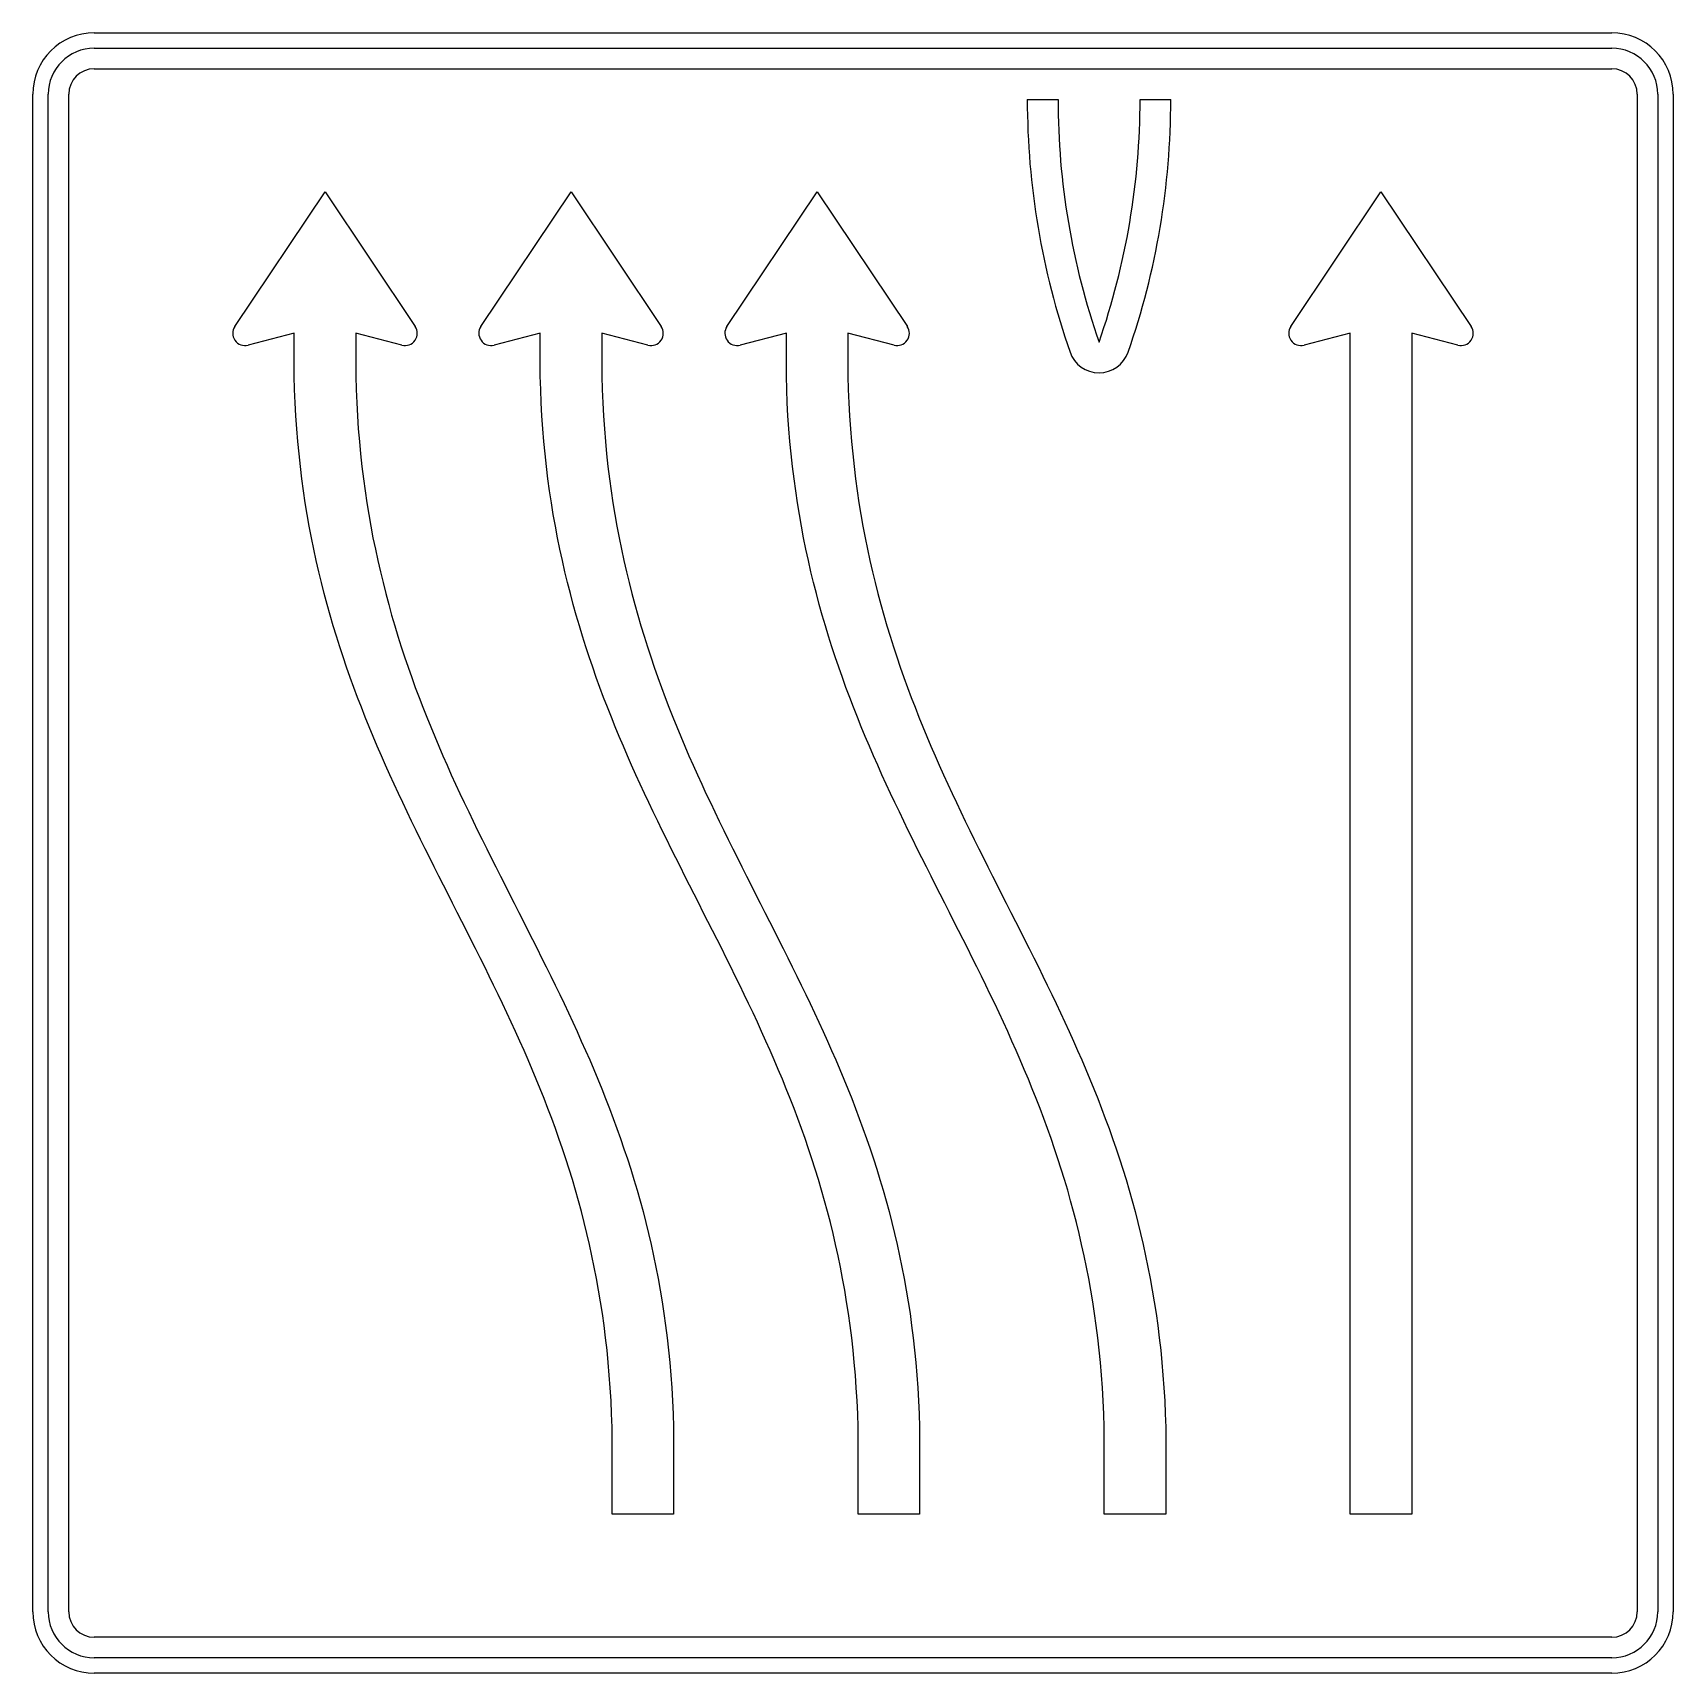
# Model space of a CAD drawing. Extents: x 0 to 1600, y 0 to 1600.
import ezdxf

# ---------------------------------------------------------------- set-up
doc = ezdxf.new("R2010")
doc.units = 0
doc.header["$LTSCALE"] = 25
doc.linetypes.add('AUSGEZOGEN', pattern=[0])
doc.layers.get('0').update_dxf_attribs({"linetype": 'AUSGEZOGEN'})

msp = doc.modelspace()

# ---------------------------------------------------------------- linework, layer by layer
for p, q in [((60, 1600), (1540, 1600)), ((60, 1585), (1540, 1585)), ((60, 1565), (1540, 1565)), ((0, 60), (0, 1540)), ((15, 60), (15, 1540)), ((35, 60), (35, 1540)), ((1565, 1540), (1565, 60)), ((1585, 1540), (1585, 60)), ((1600, 1540), (1600, 60)), ((970, 1535), (1000, 1535)), ((1080, 1535), (1110, 1535)), ((197, 1313.7), (285, 1445)), ((285, 1445), (373, 1313.7)), ((437, 1313.7), (525, 1445)), ((525, 1445), (613, 1313.7)), ((677, 1313.7), (765, 1445)), ((765, 1445), (853, 1313.7)), ((1227, 1313.7), (1315, 1445)), ((1315, 1445), (1403, 1313.7)), ((255, 1307), (210, 1295.4)), ((255, 1265), (255, 1307)), ((360, 1295.4), (315, 1307)), ((315, 1307), (315, 1265)), ((495, 1307), (450, 1295.4)), ((495, 1265), (495, 1307)), ((600, 1295.4), (555, 1307)), ((555, 1307), (555, 1265)), ((735, 1307), (690, 1295.4)), ((735, 1265), (735, 1307)), ((840, 1295.4), (795, 1307)), ((795, 1307), (795, 1265)), ((1040, 1298.4), (1040, 1298.4)), ((1285, 1307), (1240, 1295.4)), ((1285, 155), (1285, 1307)), ((1390, 1295.4), (1345, 1307)), ((1345, 1307), (1345, 155)), ((1011.7, 1288.5), (1011.7, 1288.5)), ((1068.3, 1288.5), (1068.3, 1288.5)), ((255.4, 1252), (255, 1265)), ((315, 1265), (315.4, 1252)), ((495.4, 1252), (495, 1265)), ((555, 1265), (555.4, 1252)), ((735.4, 1252), (735, 1265)), ((795, 1265), (795.4, 1252)), ((255.9, 1239.1), (255.4, 1252)), ((315.4, 1252), (315.9, 1239.1)), ((495.9, 1239.1), (495.4, 1252)), ((555.4, 1252), (555.9, 1239.1)), ((735.9, 1239.1), (735.4, 1252)), ((795.4, 1252), (795.9, 1239.1)), ((256.6, 1226.4), (255.9, 1239.1)), ((315.9, 1239.1), (316.6, 1226.4)), ((496.6, 1226.4), (495.9, 1239.1)), ((555.9, 1239.1), (556.6, 1226.4)), ((736.6, 1226.4), (735.9, 1239.1)), ((795.9, 1239.1), (796.6, 1226.4)), ((257.5, 1213.8), (256.6, 1226.4)), ((316.6, 1226.4), (317.5, 1213.8)), ((497.5, 1213.8), (496.6, 1226.4)), ((556.6, 1226.4), (557.5, 1213.8)), ((737.5, 1213.8), (736.6, 1226.4)), ((796.6, 1226.4), (797.5, 1213.8)), ((258.5, 1201.4), (257.5, 1213.8)), ((259.7, 1189.2), (258.5, 1201.4)), ((317.5, 1213.8), (318.5, 1201.4)), ((318.5, 1201.4), (319.7, 1189.2)), ((498.5, 1201.4), (497.5, 1213.8)), ((499.7, 1189.2), (498.5, 1201.4)), ((557.5, 1213.8), (558.5, 1201.4)), ((558.5, 1201.4), (559.7, 1189.2)), ((738.5, 1201.4), (737.5, 1213.8)), ((739.7, 1189.2), (738.5, 1201.4)), ((797.5, 1213.8), (798.5, 1201.4)), ((798.5, 1201.4), (799.7, 1189.2)), ((261, 1177.1), (259.7, 1189.2)), ((319.7, 1189.2), (321, 1177.1)), ((501, 1177.1), (499.7, 1189.2)), ((559.7, 1189.2), (561, 1177.1)), ((741, 1177.1), (739.7, 1189.2)), ((799.7, 1189.2), (801, 1177.1)), ((262.5, 1165.1), (261, 1177.1)), ((321, 1177.1), (322.5, 1165.1)), ((502.5, 1165.1), (501, 1177.1)), ((561, 1177.1), (562.5, 1165.1)), ((742.5, 1165.1), (741, 1177.1)), ((801, 1177.1), (802.5, 1165.1)), ((264.1, 1153.3), (262.5, 1165.1)), ((265.8, 1141.7), (264.1, 1153.3)), ((322.5, 1165.1), (324.1, 1153.3)), ((324.1, 1153.3), (325.8, 1141.7)), ((504.1, 1153.3), (502.5, 1165.1)), ((505.8, 1141.7), (504.1, 1153.3)), ((562.5, 1165.1), (564.1, 1153.3)), ((564.1, 1153.3), (565.8, 1141.7)), ((744.1, 1153.3), (742.5, 1165.1)), ((745.8, 1141.7), (744.1, 1153.3)), ((802.5, 1165.1), (804.1, 1153.3)), ((804.1, 1153.3), (805.8, 1141.7)), ((267.7, 1130.1), (265.8, 1141.7)), ((325.8, 1141.7), (327.7, 1130.1)), ((507.7, 1130.1), (505.8, 1141.7)), ((565.8, 1141.7), (567.7, 1130.1)), ((747.7, 1130.1), (745.8, 1141.7)), ((805.8, 1141.7), (807.7, 1130.1)), ((269.7, 1118.8), (267.7, 1130.1)), ((327.7, 1130.1), (329.7, 1118.7)), ((509.7, 1118.8), (507.7, 1130.1)), ((567.7, 1130.1), (569.7, 1118.7)), ((749.7, 1118.8), (747.7, 1130.1)), ((807.7, 1130.1), (809.7, 1118.7)), ((271.8, 1107.5), (269.7, 1118.8)), ((274.1, 1096.3), (271.8, 1107.5)), ((329.7, 1118.7), (331.8, 1107.5)), ((331.8, 1107.5), (334.1, 1096.3)), ((511.8, 1107.5), (509.7, 1118.8)), ((514.1, 1096.3), (511.8, 1107.5)), ((569.7, 1118.7), (571.8, 1107.5)), ((571.8, 1107.5), (574.1, 1096.3)), ((751.8, 1107.5), (749.7, 1118.8)), ((754.1, 1096.3), (751.8, 1107.5)), ((809.7, 1118.7), (811.8, 1107.5)), ((811.8, 1107.5), (814.1, 1096.3)), ((276.5, 1085.3), (274.1, 1096.3)), ((334.1, 1096.3), (336.5, 1085.3)), ((516.5, 1085.3), (514.1, 1096.3)), ((574.1, 1096.3), (576.5, 1085.3)), ((756.5, 1085.3), (754.1, 1096.3)), ((814.1, 1096.3), (816.5, 1085.3)), ((279, 1074.4), (276.5, 1085.3)), ((281.6, 1063.7), (279, 1074.4)), ((336.5, 1085.3), (339, 1074.4)), ((339, 1074.4), (341.6, 1063.7)), ((519, 1074.4), (516.5, 1085.3)), ((521.6, 1063.7), (519, 1074.4)), ((576.5, 1085.3), (579, 1074.4)), ((579, 1074.4), (581.6, 1063.7)), ((759, 1074.4), (756.5, 1085.3)), ((761.6, 1063.7), (759, 1074.4)), ((816.5, 1085.3), (819, 1074.4)), ((819, 1074.4), (821.6, 1063.7)), ((284.3, 1053), (281.6, 1063.7)), ((341.6, 1063.7), (344.3, 1053)), ((524.3, 1053), (521.6, 1063.7)), ((581.6, 1063.7), (584.3, 1053)), ((764.3, 1053), (761.6, 1063.7)), ((821.6, 1063.7), (824.3, 1053)), ((287.1, 1042.4), (284.3, 1053)), ((290, 1032), (287.1, 1042.4)), ((344.3, 1053), (347.1, 1042.4)), ((347.1, 1042.4), (350, 1032)), ((527.1, 1042.4), (524.3, 1053)), ((530, 1032), (527.1, 1042.4)), ((584.3, 1053), (587.1, 1042.4)), ((587.1, 1042.4), (590, 1032)), ((767.1, 1042.4), (764.3, 1053)), ((770, 1032), (767.1, 1042.4)), ((824.3, 1053), (827.1, 1042.4)), ((827.1, 1042.4), (830, 1032)), ((293.1, 1021.6), (290, 1032)), ((350, 1032), (353.1, 1021.6)), ((533.1, 1021.6), (530, 1032)), ((590, 1032), (593.1, 1021.6)), ((773.1, 1021.6), (770, 1032)), ((830, 1032), (833.1, 1021.6)), ((296.2, 1011.4), (293.1, 1021.6)), ((299.4, 1001.2), (296.2, 1011.4)), ((353.1, 1021.6), (356.2, 1011.4)), ((356.2, 1011.4), (359.4, 1001.2)), ((536.2, 1011.4), (533.1, 1021.6)), ((539.4, 1001.2), (536.2, 1011.4)), ((593.1, 1021.6), (596.2, 1011.4)), ((596.2, 1011.4), (599.4, 1001.2)), ((776.2, 1011.4), (773.1, 1021.6)), ((779.4, 1001.2), (776.2, 1011.4)), ((833.1, 1021.6), (836.2, 1011.4)), ((836.2, 1011.4), (839.4, 1001.2)), ((302.7, 991.2), (299.4, 1001.2)), ((359.4, 1001.2), (362.7, 991.2)), ((542.7, 991.2), (539.4, 1001.2)), ((599.4, 1001.2), (602.7, 991.2)), ((782.7, 991.2), (779.4, 1001.2)), ((839.4, 1001.2), (842.7, 991.2)), ((306.1, 981.2), (302.7, 991.2)), ((309.6, 971.3), (306.1, 981.2)), ((362.7, 991.2), (366.1, 981.2)), ((366.1, 981.2), (369.6, 971.3)), ((546.1, 981.2), (542.7, 991.2)), ((549.6, 971.3), (546.1, 981.2)), ((602.7, 991.2), (606.1, 981.2)), ((606.1, 981.2), (609.6, 971.3)), ((786.1, 981.2), (782.7, 991.2)), ((789.6, 971.3), (786.1, 981.2)), ((842.7, 991.2), (846.1, 981.2)), ((846.1, 981.2), (849.6, 971.3)), ((313.1, 961.5), (309.6, 971.3)), ((316.8, 951.8), (313.1, 961.5)), ((369.6, 971.3), (373.1, 961.5)), ((373.1, 961.5), (376.8, 951.8)), ((553.1, 961.5), (549.6, 971.3)), ((556.8, 951.8), (553.1, 961.5)), ((609.6, 971.3), (613.1, 961.5)), ((613.1, 961.5), (616.8, 951.8)), ((793.1, 961.5), (789.6, 971.3)), ((796.8, 951.8), (793.1, 961.5)), ((849.6, 971.3), (853.1, 961.5)), ((853.1, 961.5), (856.8, 951.8)), ((320.5, 942.1), (316.8, 951.8)), ((376.8, 951.8), (380.5, 942.1)), ((560.5, 942.1), (556.8, 951.8)), ((616.8, 951.8), (620.5, 942.1)), ((800.5, 942.1), (796.8, 951.8)), ((856.8, 951.8), (860.5, 942.1)), ((324.3, 932.6), (320.5, 942.1)), ((328.1, 923.1), (324.3, 932.6)), ((380.5, 942.1), (384.3, 932.6)), ((384.3, 932.6), (388.1, 923)), ((564.3, 932.6), (560.5, 942.1)), ((568.1, 923.1), (564.3, 932.6)), ((620.5, 942.1), (624.3, 932.6)), ((624.3, 932.6), (628.1, 923)), ((804.3, 932.6), (800.5, 942.1)), ((808.1, 923.1), (804.3, 932.6)), ((860.5, 942.1), (864.3, 932.6)), ((864.3, 932.6), (868.1, 923)), ((332, 913.6), (328.1, 923.1)), ((336, 904.2), (332, 913.6)), ((388.1, 923), (392, 913.6)), ((392, 913.6), (396, 904.2)), ((572, 913.6), (568.1, 923.1)), ((576, 904.2), (572, 913.6)), ((628.1, 923), (632, 913.6)), ((632, 913.6), (636, 904.2)), ((812, 913.6), (808.1, 923.1)), ((816, 904.2), (812, 913.6)), ((868.1, 923), (872, 913.6)), ((872, 913.6), (876, 904.2)), ((340, 894.9), (336, 904.2)), ((396, 904.2), (400, 894.9)), ((580, 894.9), (576, 904.2)), ((636, 904.2), (640, 894.9)), ((820, 894.9), (816, 904.2)), ((876, 904.2), (880, 894.9)), ((344.1, 885.6), (340, 894.9)), ((348.2, 876.4), (344.1, 885.6)), ((400, 894.9), (404.1, 885.6)), ((404.1, 885.6), (408.2, 876.4)), ((584.1, 885.6), (580, 894.9)), ((588.2, 876.4), (584.1, 885.6)), ((640, 894.9), (644.1, 885.6)), ((644.1, 885.6), (648.2, 876.4)), ((824.1, 885.6), (820, 894.9)), ((828.2, 876.4), (824.1, 885.6)), ((880, 894.9), (884.1, 885.6)), ((884.1, 885.6), (888.2, 876.4)), ((352.4, 867.3), (348.2, 876.4)), ((356.6, 858.1), (352.4, 867.3)), ((408.2, 876.4), (412.4, 867.3)), ((412.4, 867.3), (416.6, 858.1)), ((592.4, 867.3), (588.2, 876.4)), ((596.6, 858.1), (592.4, 867.3)), ((648.2, 876.4), (652.4, 867.3)), ((652.4, 867.3), (656.6, 858.1)), ((832.4, 867.3), (828.2, 876.4)), ((836.6, 858.1), (832.4, 867.3)), ((888.2, 876.4), (892.4, 867.3)), ((892.4, 867.3), (896.6, 858.1)), ((360.9, 849.1), (356.6, 858.1)), ((365.2, 840), (360.9, 849.1)), ((416.6, 858.1), (420.9, 849.1)), ((420.9, 849.1), (425.2, 840)), ((600.9, 849.1), (596.6, 858.1)), ((605.2, 840), (600.9, 849.1)), ((656.6, 858.1), (660.9, 849.1)), ((660.9, 849.1), (665.2, 840)), ((840.9, 849.1), (836.6, 858.1)), ((845.2, 840), (840.9, 849.1)), ((896.6, 858.1), (900.9, 849.1)), ((900.9, 849.1), (905.2, 840)), ((369.5, 831), (365.2, 840)), ((425.2, 840), (429.5, 831)), ((609.5, 831), (605.2, 840)), ((665.2, 840), (669.5, 831)), ((849.5, 831), (845.2, 840)), ((905.2, 840), (909.5, 831)), ((373.9, 822), (369.5, 831)), ((378.3, 813.1), (373.9, 822)), ((429.5, 831), (433.9, 822)), ((433.9, 822), (438.3, 813.1)), ((613.9, 822), (609.5, 831)), ((618.3, 813.1), (613.9, 822)), ((669.5, 831), (673.9, 822)), ((673.9, 822), (678.3, 813.1)), ((853.9, 822), (849.5, 831)), ((858.3, 813.1), (853.9, 822)), ((909.5, 831), (913.9, 822)), ((913.9, 822), (918.3, 813.1)), ((382.7, 804.2), (378.3, 813.1)), ((387.2, 795.3), (382.7, 804.2)), ((438.3, 813.1), (442.7, 804.2)), ((442.7, 804.2), (447.2, 795.3)), ((622.7, 804.2), (618.3, 813.1)), ((627.2, 795.3), (622.7, 804.2)), ((678.3, 813.1), (682.7, 804.2)), ((682.7, 804.2), (687.2, 795.3)), ((862.7, 804.2), (858.3, 813.1)), ((867.2, 795.3), (862.7, 804.2)), ((918.3, 813.1), (922.7, 804.2)), ((922.7, 804.2), (927.2, 795.3)), ((391.6, 786.4), (387.2, 795.3)), ((396.1, 777.5), (391.6, 786.4)), ((447.2, 795.3), (451.6, 786.4)), ((451.6, 786.4), (456.1, 777.5)), ((631.6, 786.4), (627.2, 795.3)), ((636.1, 777.5), (631.6, 786.4)), ((687.2, 795.3), (691.6, 786.4)), ((691.6, 786.4), (696.1, 777.5)), ((871.6, 786.4), (867.2, 795.3)), ((876.1, 777.5), (871.6, 786.4)), ((927.2, 795.3), (931.6, 786.4)), ((931.6, 786.4), (936.1, 777.5)), ((400.6, 768.7), (396.1, 777.5)), ((405, 759.8), (400.6, 768.7)), ((456.1, 777.5), (460.6, 768.7)), ((460.6, 768.7), (465, 759.8)), ((640.6, 768.7), (636.1, 777.5)), ((645, 759.8), (640.6, 768.7)), ((696.1, 777.5), (700.6, 768.7)), ((700.6, 768.7), (705, 759.8)), ((880.6, 768.7), (876.1, 777.5)), ((885, 759.8), (880.6, 768.7)), ((936.1, 777.5), (940.6, 768.7)), ((940.6, 768.7), (945, 759.8)), ((409.5, 751), (405, 759.8)), ((465, 759.8), (469.5, 751)), ((649.5, 751), (645, 759.8)), ((705, 759.8), (709.5, 751)), ((889.5, 751), (885, 759.8)), ((945, 759.8), (949.5, 751)), ((414, 742.1), (409.5, 751)), ((418.5, 733.3), (414, 742.1)), ((469.5, 751), (474, 742.1)), ((474, 742.1), (478.5, 733.3)), ((654, 742.1), (649.5, 751)), ((658.5, 733.3), (654, 742.1)), ((709.5, 751), (714, 742.1)), ((714, 742.1), (718.5, 733.3)), ((894, 742.1), (889.5, 751)), ((898.5, 733.3), (894, 742.1)), ((949.5, 751), (954, 742.1)), ((954, 742.1), (958.5, 733.3)), ((423, 724.4), (418.5, 733.3)), ((427.4, 715.6), (423, 724.4)), ((478.5, 733.3), (483, 724.4)), ((483, 724.4), (487.4, 715.6)), ((663, 724.4), (658.5, 733.3)), ((667.4, 715.6), (663, 724.4)), ((718.5, 733.3), (723, 724.4)), ((723, 724.4), (727.4, 715.6)), ((903, 724.4), (898.5, 733.3)), ((907.4, 715.6), (903, 724.4)), ((958.5, 733.3), (963, 724.4)), ((963, 724.4), (967.4, 715.6)), ((431.9, 706.7), (427.4, 715.6)), ((436.3, 697.8), (431.9, 706.7)), ((487.4, 715.6), (491.9, 706.7)), ((491.9, 706.7), (496.3, 697.8)), ((671.9, 706.7), (667.4, 715.6)), ((676.3, 697.8), (671.9, 706.7)), ((727.4, 715.6), (731.9, 706.7)), ((731.9, 706.7), (736.3, 697.8)), ((911.9, 706.7), (907.4, 715.6)), ((916.3, 697.8), (911.9, 706.7)), ((967.4, 715.6), (971.9, 706.7)), ((971.9, 706.7), (976.3, 697.8)), ((440.8, 688.9), (436.3, 697.8)), ((445.2, 680), (440.8, 688.9)), ((496.3, 697.8), (500.8, 688.9)), ((500.8, 688.9), (505.2, 680)), ((680.8, 688.9), (676.3, 697.8)), ((685.2, 680), (680.8, 688.9)), ((736.3, 697.8), (740.8, 688.9)), ((740.8, 688.9), (745.2, 680)), ((920.8, 688.9), (916.3, 697.8)), ((925.2, 680), (920.8, 688.9)), ((976.3, 697.8), (980.8, 688.9)), ((980.8, 688.9), (985.2, 680)), ((449.5, 671), (445.2, 680)), ((505.2, 680), (509.5, 671)), ((689.5, 671), (685.2, 680)), ((745.2, 680), (749.5, 671)), ((929.5, 671), (925.2, 680)), ((985.2, 680), (989.5, 671)), ((453.9, 662.1), (449.5, 671)), ((458.2, 653.1), (453.9, 662.1)), ((509.5, 671), (513.9, 662.1)), ((513.9, 662.1), (518.2, 653.1)), ((693.9, 662.1), (689.5, 671)), ((698.2, 653.1), (693.9, 662.1)), ((749.5, 671), (753.9, 662.1)), ((753.9, 662.1), (758.2, 653.1)), ((933.9, 662.1), (929.5, 671)), ((938.2, 653.1), (933.9, 662.1)), ((989.5, 671), (993.9, 662.1)), ((993.9, 662.1), (998.2, 653.1)), ((462.5, 644), (458.2, 653.1)), ((466.7, 634.9), (462.5, 644)), ((518.2, 653.1), (522.5, 644)), ((522.5, 644), (526.7, 634.9)), ((702.5, 644), (698.2, 653.1)), ((706.7, 634.9), (702.5, 644)), ((758.2, 653.1), (762.5, 644)), ((762.5, 644), (766.7, 634.9)), ((942.5, 644), (938.2, 653.1)), ((946.7, 634.9), (942.5, 644)), ((998.2, 653.1), (1002.5, 644)), ((1002.5, 644), (1006.7, 634.9)), ((470.9, 625.8), (466.7, 634.9)), ((475, 616.6), (470.9, 625.8)), ((526.7, 634.9), (530.9, 625.8)), ((530.9, 625.8), (535, 616.6)), ((710.9, 625.8), (706.7, 634.9)), ((715, 616.6), (710.9, 625.8)), ((766.7, 634.9), (770.9, 625.8)), ((770.9, 625.8), (775, 616.6)), ((950.9, 625.8), (946.7, 634.9)), ((955, 616.6), (950.9, 625.8)), ((1006.7, 634.9), (1010.9, 625.8)), ((1010.9, 625.8), (1015, 616.6)), ((479.1, 607.4), (475, 616.6)), ((535, 616.6), (539.1, 607.4)), ((719.1, 607.4), (715, 616.6)), ((775, 616.6), (779.1, 607.4)), ((959.1, 607.4), (955, 616.6)), ((1015, 616.6), (1019.1, 607.4)), ((483.2, 598.1), (479.1, 607.4)), ((487.1, 588.7), (483.2, 598.1)), ((539.1, 607.4), (543.2, 598.1)), ((543.2, 598.1), (547.1, 588.7)), ((723.2, 598.1), (719.1, 607.4)), ((727.1, 588.7), (723.2, 598.1)), ((779.1, 607.4), (783.2, 598.1)), ((783.2, 598.1), (787.1, 588.7)), ((963.2, 598.1), (959.1, 607.4)), ((967.1, 588.7), (963.2, 598.1)), ((1019.1, 607.4), (1023.2, 598.1)), ((1023.2, 598.1), (1027.1, 588.7)), ((491.1, 579.4), (487.1, 588.7)), ((494.9, 569.9), (491.1, 579.4)), ((547.1, 588.7), (551.1, 579.4)), ((551.1, 579.4), (554.9, 569.9)), ((731.1, 579.4), (727.1, 588.7)), ((734.9, 569.9), (731.1, 579.4)), ((787.1, 588.7), (791.1, 579.4)), ((791.1, 579.4), (794.9, 569.9)), ((971.1, 579.4), (967.1, 588.7)), ((974.9, 569.9), (971.1, 579.4)), ((1027.1, 588.7), (1031.1, 579.4)), ((1031.1, 579.4), (1034.9, 569.9)), ((498.7, 560.4), (494.9, 569.9)), ((502.5, 550.8), (498.7, 560.4)), ((554.9, 569.9), (558.7, 560.4)), ((558.7, 560.4), (562.5, 550.8)), ((738.7, 560.4), (734.9, 569.9)), ((742.5, 550.8), (738.7, 560.4)), ((794.9, 569.9), (798.7, 560.4)), ((798.7, 560.4), (802.5, 550.8)), ((978.7, 560.4), (974.9, 569.9)), ((982.5, 550.8), (978.7, 560.4)), ((1034.9, 569.9), (1038.7, 560.4)), ((1038.7, 560.4), (1042.5, 550.8)), ((506.1, 541.1), (502.5, 550.8)), ((562.5, 550.8), (566.1, 541.1)), ((746.1, 541.1), (742.5, 550.8)), ((802.5, 550.8), (806.1, 541.1)), ((986.1, 541.1), (982.5, 550.8)), ((1042.5, 550.8), (1046.1, 541.1)), ((509.7, 531.4), (506.1, 541.1)), ((513.2, 521.5), (509.7, 531.4)), ((566.1, 541.1), (569.7, 531.4)), ((569.7, 531.4), (573.2, 521.5)), ((749.7, 531.4), (746.1, 541.1)), ((753.2, 521.5), (749.7, 531.4)), ((806.1, 541.1), (809.7, 531.4)), ((809.7, 531.4), (813.2, 521.5)), ((989.7, 531.4), (986.1, 541.1)), ((993.2, 521.5), (989.7, 531.4)), ((1046.1, 541.1), (1049.7, 531.4)), ((1049.7, 531.4), (1053.2, 521.5)), ((516.6, 511.6), (513.2, 521.5)), ((573.2, 521.5), (576.6, 511.6)), ((756.6, 511.6), (753.2, 521.5)), ((813.2, 521.5), (816.6, 511.6)), ((996.6, 511.6), (993.2, 521.5)), ((1053.2, 521.5), (1056.6, 511.6)), ((519.9, 501.6), (516.6, 511.6)), ((523.2, 491.5), (519.9, 501.6)), ((576.6, 511.6), (579.9, 501.6)), ((579.9, 501.6), (583.2, 491.5)), ((759.9, 501.6), (756.6, 511.6)), ((763.2, 491.5), (759.9, 501.6)), ((816.6, 511.6), (819.9, 501.6)), ((819.9, 501.6), (823.2, 491.5)), ((999.9, 501.6), (996.6, 511.6)), ((1003.2, 491.5), (999.9, 501.6)), ((1056.6, 511.6), (1059.9, 501.6)), ((1059.9, 501.6), (1063.2, 491.5)), ((526.3, 481.4), (523.2, 491.5)), ((529.4, 471.1), (526.3, 481.4)), ((583.2, 491.5), (586.3, 481.4)), ((586.3, 481.4), (589.4, 471.1)), ((766.3, 481.4), (763.2, 491.5)), ((769.4, 471.1), (766.3, 481.4)), ((823.2, 491.5), (826.3, 481.4)), ((826.3, 481.4), (829.4, 471.1)), ((1006.3, 481.4), (1003.2, 491.5)), ((1009.4, 471.1), (1006.3, 481.4)), ((1063.2, 491.5), (1066.3, 481.4)), ((1066.3, 481.4), (1069.4, 471.1)), ((532.3, 460.7), (529.4, 471.1)), ((589.4, 471.1), (592.3, 460.7)), ((772.3, 460.7), (769.4, 471.1)), ((829.4, 471.1), (832.3, 460.7)), ((1012.3, 460.7), (1009.4, 471.1)), ((1069.4, 471.1), (1072.3, 460.7)), ((535.2, 450.2), (532.3, 460.7)), ((537.9, 439.6), (535.2, 450.2)), ((592.3, 460.7), (595.2, 450.2)), ((595.2, 450.2), (597.9, 439.6)), ((775.2, 450.2), (772.3, 460.7)), ((777.9, 439.6), (775.2, 450.2)), ((832.3, 460.7), (835.2, 450.2)), ((835.2, 450.2), (837.9, 439.6)), ((1015.2, 450.2), (1012.3, 460.7)), ((1017.9, 439.6), (1015.2, 450.2)), ((1072.3, 460.7), (1075.2, 450.2)), ((1075.2, 450.2), (1077.9, 439.6)), ((540.5, 428.9), (537.9, 439.6)), ((597.9, 439.6), (600.5, 428.9)), ((780.5, 428.9), (777.9, 439.6)), ((837.9, 439.6), (840.5, 428.9)), ((1020.5, 428.9), (1017.9, 439.6)), ((1077.9, 439.6), (1080.5, 428.9)), ((543, 418.1), (540.5, 428.9)), ((545.4, 407.2), (543, 418.1)), ((600.5, 428.9), (603, 418.1)), ((603, 418.1), (605.4, 407.2)), ((783, 418.1), (780.5, 428.9)), ((785.4, 407.2), (783, 418.1)), ((840.5, 428.9), (843, 418.1)), ((843, 418.1), (845.4, 407.2)), ((1023, 418.1), (1020.5, 428.9)), ((1025.4, 407.2), (1023, 418.1)), ((1080.5, 428.9), (1083, 418.1)), ((1083, 418.1), (1085.4, 407.2)), ((547.7, 396.1), (545.4, 407.2)), ((605.4, 407.2), (607.7, 396.1)), ((787.7, 396.1), (785.4, 407.2)), ((845.4, 407.2), (847.7, 396.1)), ((1027.7, 396.1), (1025.4, 407.2)), ((1085.4, 407.2), (1087.7, 396.1)), ((549.9, 385), (547.7, 396.1)), ((551.9, 373.7), (549.9, 385)), ((607.7, 396.1), (609.9, 385)), ((609.9, 385), (611.9, 373.7)), ((789.9, 385), (787.7, 396.1)), ((791.9, 373.7), (789.9, 385)), ((847.7, 396.1), (849.9, 385)), ((849.9, 385), (851.9, 373.7)), ((1029.9, 385), (1027.7, 396.1)), ((1031.9, 373.7), (1029.9, 385)), ((1087.7, 396.1), (1089.9, 385)), ((1089.9, 385), (1091.9, 373.7)), ((553.8, 362.2), (551.9, 373.7)), ((611.9, 373.7), (613.8, 362.2)), ((793.8, 362.2), (791.9, 373.7)), ((851.9, 373.7), (853.8, 362.2)), ((1033.8, 362.2), (1031.9, 373.7)), ((1091.9, 373.7), (1093.8, 362.2)), ((555.6, 350.7), (553.8, 362.2)), ((613.8, 362.2), (615.6, 350.7)), ((795.6, 350.7), (793.8, 362.2)), ((853.8, 362.2), (855.6, 350.7)), ((1035.6, 350.7), (1033.8, 362.2)), ((1093.8, 362.2), (1095.6, 350.7)), ((557.2, 339), (555.6, 350.7)), ((558.7, 327.1), (557.2, 339)), ((615.6, 350.7), (617.2, 339)), ((617.2, 339), (618.7, 327.1)), ((797.2, 339), (795.6, 350.7)), ((798.7, 327.1), (797.2, 339)), ((855.6, 350.7), (857.2, 339)), ((857.2, 339), (858.7, 327.1)), ((1037.2, 339), (1035.6, 350.7)), ((1038.7, 327.1), (1037.2, 339)), ((1095.6, 350.7), (1097.2, 339)), ((1097.2, 339), (1098.7, 327.1)), ((560.1, 315.1), (558.7, 327.1)), ((618.7, 327.1), (620.1, 315.1)), ((800.1, 315.1), (798.7, 327.1)), ((858.7, 327.1), (860.1, 315.1)), ((1040.1, 315.1), (1038.7, 327.1)), ((1098.7, 327.1), (1100.1, 315.1)), ((561.3, 303), (560.1, 315.1)), ((620.1, 315.1), (621.3, 303)), ((801.3, 303), (800.1, 315.1)), ((860.1, 315.1), (861.3, 303)), ((1041.3, 303), (1040.1, 315.1)), ((1100.1, 315.1), (1101.3, 303)), ((562.3, 290.7), (561.3, 303)), ((563.2, 278.3), (562.3, 290.7)), ((621.3, 303), (622.3, 290.7)), ((622.3, 290.7), (623.2, 278.3)), ((802.3, 290.7), (801.3, 303)), ((803.2, 278.3), (802.3, 290.7)), ((861.3, 303), (862.3, 290.7)), ((862.3, 290.7), (863.2, 278.3)), ((1042.3, 290.7), (1041.3, 303)), ((1043.2, 278.3), (1042.3, 290.7)), ((1101.3, 303), (1102.3, 290.7)), ((1102.3, 290.7), (1103.2, 278.3)), ((564, 265.7), (563.2, 278.3)), ((623.2, 278.3), (624, 265.7)), ((804, 265.7), (803.2, 278.3)), ((863.2, 278.3), (864, 265.7)), ((1044, 265.7), (1043.2, 278.3)), ((1103.2, 278.3), (1104, 265.7)), ((564.6, 252.9), (564, 265.7)), ((624, 265.7), (624.6, 252.9)), ((804.6, 252.9), (804, 265.7)), ((864, 265.7), (864.6, 252.9)), ((1044.6, 252.9), (1044, 265.7)), ((1104, 265.7), (1104.6, 252.9)), ((565, 240), (564.6, 252.9)), ((565, 155), (565, 240)), ((624.6, 252.9), (625, 240)), ((625, 240), (625, 155)), ((805, 240), (804.6, 252.9)), ((805, 155), (805, 240)), ((864.6, 252.9), (865, 240)), ((865, 240), (865, 155)), ((1045, 240), (1044.6, 252.9)), ((1045, 155), (1045, 240)), ((1104.6, 252.9), (1105, 240)), ((1105, 240), (1105, 155)), ((625, 155), (565, 155)), ((865, 155), (805, 155)), ((1105, 155), (1045, 155)), ((1345, 155), (1285, 155)), ((1540, 35), (60, 35)), ((1540, 15), (60, 15)), ((1540, 0), (60, 0))]:
    msp.add_line(p, q)
for centre, radius, start, end in [((60, 1540), 60, 90, 180), ((1540, 1540), 60, 0, 90), ((60, 1540), 45, 90, 180), ((1540, 1540), 45, 0, 90), ((60, 1540), 25, 90, 180), ((1540, 1540), 25, 0, 90), ((1720, 1535), 750, 180, 199.1881), ((1720, 1535), 720, 180, 199.1881), ((360, 1535), 720, 340.8119, 360), ((360, 1535), 750, 340.8119, 360), ((207, 1307), 12, 146.195, 284.475), ((363, 1307), 12, 255.525, 393.805), ((447, 1307), 12, 146.195, 284.475), ((603, 1307), 12, 255.525, 393.805), ((687, 1307), 12, 146.195, 284.475), ((843, 1307), 12, 255.525, 393.805), ((1237, 1307), 12, 146.195, 284.475), ((1393, 1307), 12, 255.525, 393.805), ((1040, 1298.4), 30, 199.1881, 340.8119), ((60, 60), 60, 180, 270), ((60, 60), 45, 180, 270), ((60, 60), 25, 180, 270), ((1540, 60), 60, 270, 360), ((1540, 60), 45, 270, 360), ((1540, 60), 25, 270, 360)]:
    msp.add_arc(centre, radius, start, end)

doc.saveas('drawing.dxf')
